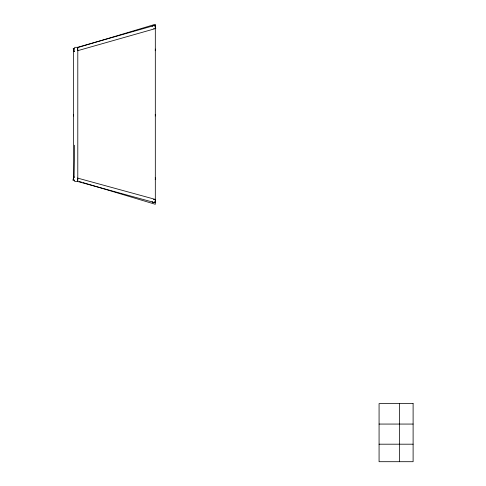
<?xml version="1.0" encoding="UTF-8"?>
<svg xmlns="http://www.w3.org/2000/svg" width="486" height="486" viewBox="0 0 486 486"><rect width="100%" height="100%" fill="white"/><g stroke="black" fill="none" stroke-linecap="round" stroke-linejoin="round"><path stroke-width="0.73" d="M74.607 145.199L74.097 177.062L74.589 177.068M74.601 49.426L74.601 50.307M77.578 180.221L77.578 179.34M155.271 201.508L155.32 201.131M73.757 177.038L72.894 180.191L74.352 180.592M73.447 49.432L73.629 49.037M73.508 114.544L73.593 114.338A1.634 1.634 0 0 0 73.593 115.972L73.508 115.765M77.517 50.24L77.517 47.835M73.811 177.548L73.854 177.493A1.634 1.634 0 0 1 74.194 177.232M154.919 202.146L154.852 202.243A1.634 1.634 0 0 0 155.271 200.657L155.32 201.034M78.574 47.324L155.32 24.3L155.32 204.29L82.918 182.572M74.662 48.15L73.204 48.564L74.097 51.71M77.578 47.318L154.882 25.345L155.775 28.492L77.742 50.672M74.528 47.324L77.796 47.324L77.796 181.582L74.528 181.582M379.074 424.065L413.106 424.065M379.074 444.192L413.106 444.192M77.414 178.04L155.648 199.491L154.785 202.644L78.009 181.594M79.303 181.485L81.472 182.135M73.593 179.468A1.634 1.634 0 0 1 73.593 177.833L73.665 179.559M155.271 26.493L155.271 27.344A1.634 1.634 0 0 0 154.852 25.764M399.535 403.611L399.535 461.7M73.508 48.843L73.508 179.747M74.589 51.48A1.634 1.634 0 0 1 73.593 49.08M73.854 48.74A1.634 1.634 0 0 1 74.194 48.485M154.512 202.498A1.634 1.634 0 0 1 152.112 201.508M154.117 28.498A1.634 1.634 0 0 1 153.691 28.553M152.112 26.493A1.634 1.634 0 0 1 154.512 25.503M155.198 49.08A1.634 1.634 0 0 1 155.198 50.72M155.198 177.833A1.634 1.634 0 0 1 155.198 179.468M155.198 114.338A1.634 1.634 0 0 1 155.198 115.972M413.106 403.611L379.074 403.611L379.074 461.7L413.106 461.7L413.106 403.611M154.117 199.503L153.691 199.448A1.634 1.634 0 0 1 154.117 199.503M74.589 180.227L74.194 180.063A1.634 1.634 0 0 0 74.589 180.227"/></g></svg>
